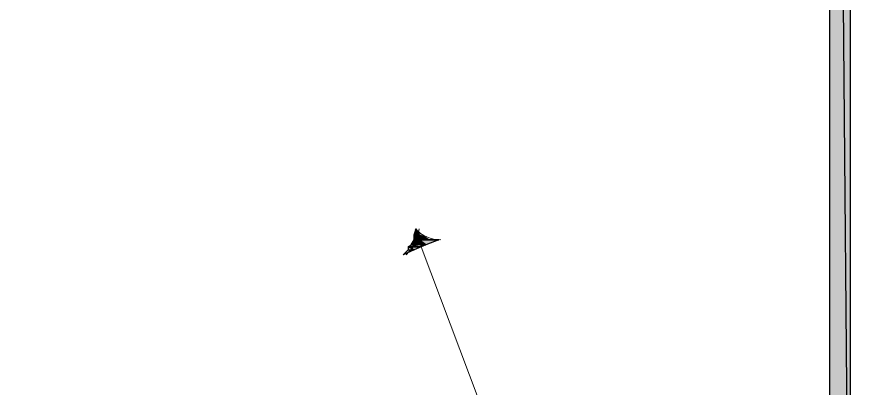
# Model space of a CAD drawing. Header units: millimetres. Extents: x 40 to 176, y -32 to 59.
# Drawn here: x 107 to 108.191, y -5.381 to -4.859 of the extents above; entities that cross this region are included whole.
import ezdxf

# ---------------------------------------------------------------- set-up
doc = ezdxf.new("R2010")
doc.units = ezdxf.units.MM
doc.layers.add('15 - Quadro de medição', color=6, linetype='Continuous')

msp = doc.modelspace()

# ---------------------------------------------------------------- hatches: boundary and pattern name
at = {"layer": '15 - Quadro de medição', "true_color": 0x000007}
h = msp.add_hatch(color=7, dxfattribs=at)
h.paths.add_polyline_path([(108.1733, -2.6836), (108.144, -2.6836), (108.1733, -6.026)])
h.paths.add_polyline_path([(108.144, -2.6836), (108.1733, -6.026), (108.144, -6.026)])
h = msp.add_hatch(color=7, dxfattribs=at)
h.paths.add_polyline_path([(107.5657, -5.1656), (107.5657, -5.1642), (107.5615, -5.1572)])
h.paths.add_polyline_path([(107.5657, -5.1656), (107.5615, -5.1572), (107.5615, -5.1656)])
h.paths.add_polyline_path([(107.5615, -5.1572), (107.5615, -5.1656), (107.5587, -5.1656)])
h.paths.add_polyline_path([(107.5615, -5.1656), (107.5587, -5.1656)])
h.paths.add_polyline_path([(107.5587, -5.1656), (107.5615, -5.1656), (107.5615, -5.1642)])
h = msp.add_hatch(color=7, dxfattribs=at)
h.paths.add_polyline_path([(107.5615, -5.1656), (107.5587, -5.1656), (107.5657, -5.1726)])
h.paths.add_polyline_path([(107.5587, -5.1656), (107.5657, -5.1726), (107.5587, -5.1726)])
h = msp.add_hatch(color=7, dxfattribs=at)
h.paths.add_polyline_path([(107.5657, -5.1656), (107.5615, -5.1656), (107.5727, -5.1684)])
h.paths.add_polyline_path([(107.5615, -5.1656), (107.5727, -5.1684), (107.5657, -5.1684)])
h = msp.add_hatch(color=7, dxfattribs=at)
h.paths.add_polyline_path([(107.5727, -5.1684), (107.5657, -5.1684), (107.5797, -5.1726)])
h.paths.add_polyline_path([(107.5657, -5.1684), (107.5797, -5.1726), (107.5657, -5.1726)])
h = msp.add_hatch(color=7, dxfattribs=at)
h.paths.add_polyline_path([(107.5685, -5.1796), (107.5546, -5.1796), (107.5685, -5.1824)])
h.paths.add_polyline_path([(107.5546, -5.1796), (107.5685, -5.1824), (107.5504, -5.1824)])
h = msp.add_hatch(color=7, dxfattribs=at)
h.paths.add_polyline_path([(107.5657, -5.1726), (107.5587, -5.1726), (107.5685, -5.1796)])
h.paths.add_polyline_path([(107.5587, -5.1726), (107.5685, -5.1796), (107.5546, -5.1796)])
h = msp.add_hatch(color=7, dxfattribs=at)
h.paths.add_polyline_path([(107.5867, -5.1726), (107.5657, -5.1726)])
h.paths.add_polyline_path([(107.5867, -5.1726), (107.5657, -5.1726), (107.5797, -5.1726)])
h = msp.add_hatch(color=7, dxfattribs=at)
h.paths.add_polyline_path([(107.5937, -5.1726), (107.5657, -5.1726)])
h.paths.add_polyline_path([(107.5937, -5.1726), (107.5657, -5.1726), (107.5867, -5.1726)])
h = msp.add_hatch(color=7, dxfattribs=at)
h.paths.add_polyline_path([(107.5657, -5.1726), (107.5685, -5.1796), (107.5755, -5.1796)])
h.paths.add_polyline_path([(107.5685, -5.1796), (107.5755, -5.1796), (107.5685, -5.1824)])
for points in [[(107.5657, -5.1726), (107.5937, -5.1726), (107.5755, -5.1796)], [(107.5504, -5.1824), (107.5685, -5.1824), (107.5587, -5.1866)]]:
    msp.add_hatch(color=7, dxfattribs=at).paths.add_polyline_path(points)
h = msp.add_hatch(color=7, dxfattribs=at)
h.paths.add_polyline_path([(107.5504, -5.1824), (107.5504, -5.1866), (107.5587, -5.1866)])
h.paths.add_polyline_path([(107.5504, -5.1866), (107.5587, -5.1866), (107.5434, -5.1936)])

# ---------------------------------------------------------------- linework, layer by layer
at = {"layer": '15 - Quadro de medição', "color": 7, "linetype": 'Continuous', "lineweight": 20, "true_color": 0x000007}
for points in [[(106.4246, -2.4615), (108.144, -2.4615), (108.144, -6.026), (106.4176, -6.026), (106.4162, -6.026), (106.3533, -6.026)], [(108.144, -6.026), (108.1733, -6.026), (108.1733, -2.6836)], [(107.5685, -5.1824), (107.5615, -5.1572), (107.5615, -5.1572)], [(107.5615, -5.1572), (107.5685, -5.1824), (107.5685, -5.1824)], [(107.5434, -5.1936), (107.5685, -5.1824), (107.5937, -5.1726)], [(111.3663, -6.8739), (108.2054, -6.8739), (107.5685, -5.1824)]]:
    msp.add_lwpolyline(points, dxfattribs=at)
at = {"layer": '15 - Quadro de medição', "color": 7, "linetype": 'Continuous', "lineweight": -2, "true_color": 0x000007}
for points in [[(108.1733, -2.6836), (108.144, -2.6836), (108.1733, -6.026)], [(108.144, -2.6836), (108.1733, -6.026), (108.144, -6.026)], [(107.5615, -5.1572), (107.5615, -5.1656), (107.5587, -5.1656)], [(107.5657, -5.1656), (107.5657, -5.1642), (107.5615, -5.1572)], [(107.5657, -5.1656), (107.5615, -5.1572), (107.5615, -5.1656)], [(107.5587, -5.1656), (107.5615, -5.1656), (107.5615, -5.1642)], [(107.5615, -5.1656), (107.5587, -5.1656)], [(107.5615, -5.1656), (107.5587, -5.1656), (107.5657, -5.1726)], [(107.5587, -5.1656), (107.5657, -5.1726), (107.5587, -5.1726)], [(107.5657, -5.1656), (107.5615, -5.1656), (107.5727, -5.1684)], [(107.5615, -5.1656), (107.5727, -5.1684), (107.5657, -5.1684)], [(107.5727, -5.1684), (107.5657, -5.1684), (107.5797, -5.1726)], [(107.5657, -5.1684), (107.5797, -5.1726), (107.5657, -5.1726)], [(107.5546, -5.1796), (107.5685, -5.1824), (107.5504, -5.1824)], [(107.5587, -5.1726), (107.5685, -5.1796), (107.5546, -5.1796)], [(107.5685, -5.1796), (107.5546, -5.1796), (107.5685, -5.1824)], [(107.5657, -5.1726), (107.5587, -5.1726), (107.5685, -5.1796)], [(107.5867, -5.1726), (107.5867, -5.1726), (107.5657, -5.1726)], [(107.5867, -5.1726), (107.5657, -5.1726), (107.5797, -5.1726)], [(107.5937, -5.1726), (107.5937, -5.1726), (107.5657, -5.1726)], [(107.5937, -5.1726), (107.5657, -5.1726), (107.5867, -5.1726)], [(107.5657, -5.1726), (107.5685, -5.1796), (107.5755, -5.1796)], [(107.5657, -5.1726), (107.5937, -5.1726), (107.5755, -5.1796)], [(107.5685, -5.1796), (107.5755, -5.1796), (107.5685, -5.1824)], [(107.5504, -5.1866), (107.5587, -5.1866), (107.5434, -5.1936)], [(107.5504, -5.1824), (107.5504, -5.1866), (107.5587, -5.1866)], [(107.5504, -5.1824), (107.5685, -5.1824), (107.5587, -5.1866)]]:
    msp.add_lwpolyline(points, close=True, dxfattribs=at)
at = {"layer": '15 - Quadro de medição', "color": 7, "linetype": 'Continuous', "lineweight": 20, "true_color": 0x000007}
for points in [[(107.5476, -5.1936), (107.5587, -5.1838), (107.5643, -5.1712), (107.5657, -5.1572)], [(107.5601, -5.1572), (107.5699, -5.167), (107.5825, -5.1726), (107.5965, -5.1726)]]:
    msp.add_open_spline(points, degree=3, dxfattribs=at)

doc.saveas('drawing.dxf')
